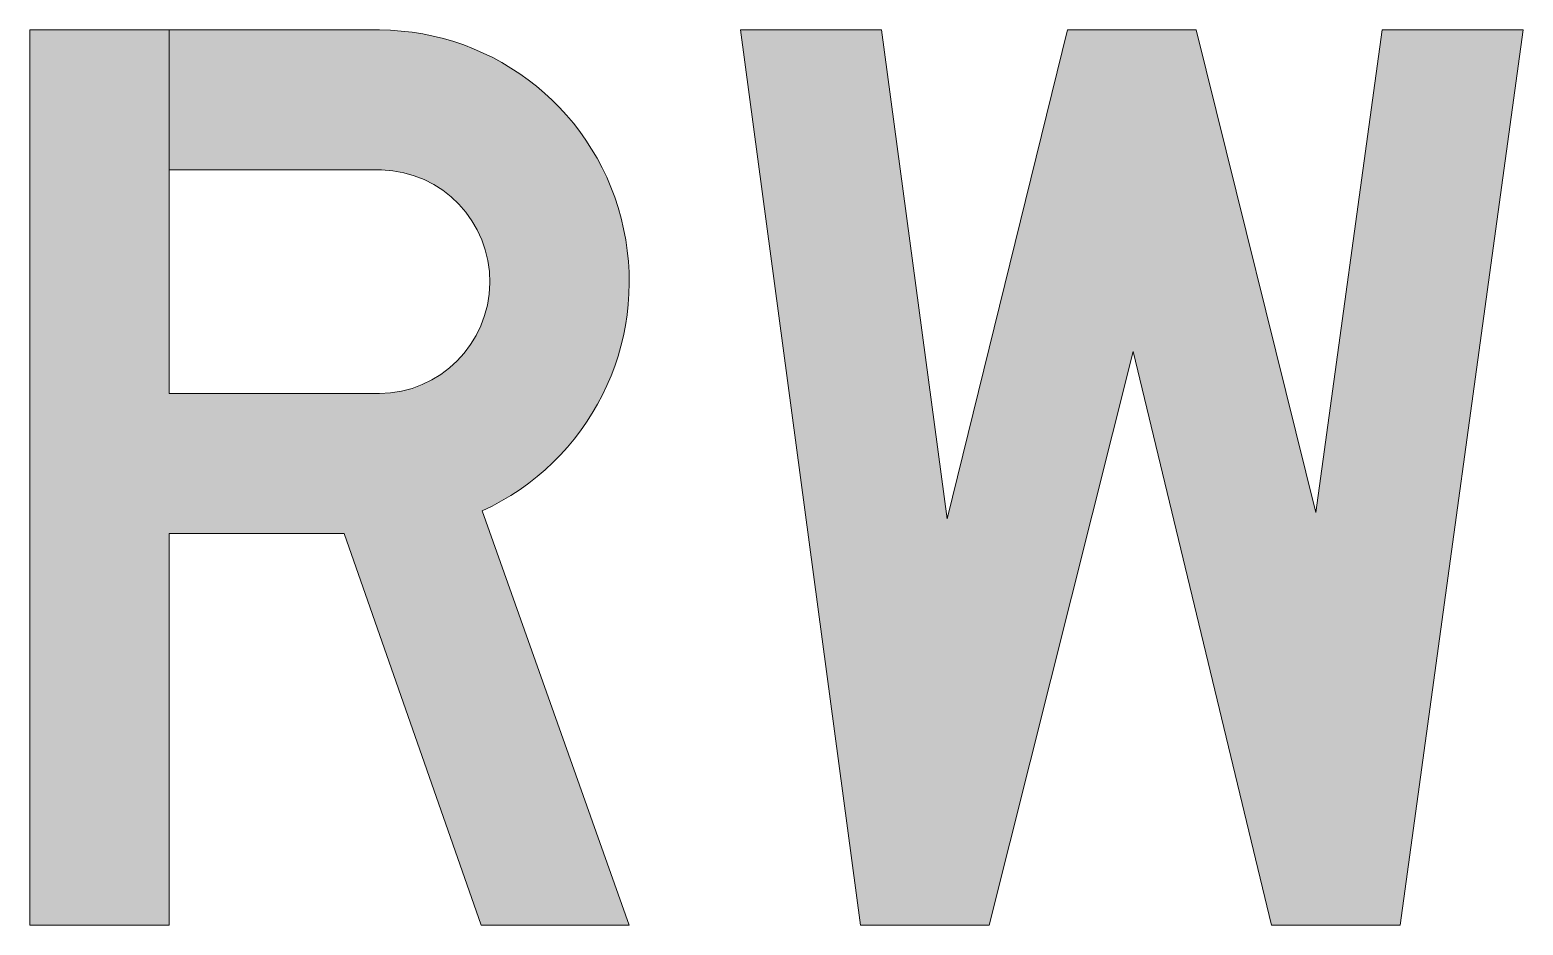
# Model space of a CAD drawing. Extents: x 1164 to 6450, y -2714 to 3958.
# Drawn here: x 6142.2 to 6259.1, y 3834 to 3904 of the extents above; entities that cross this region are included whole.
import ezdxf

# ---------------------------------------------------------------- set-up
doc = ezdxf.new("R2010")
doc.units = 0
doc.header["$LTSCALE"] = 10
doc.layers.add('GSBWFILL', color=7, linetype='CONTINUOUS', lineweight=0)

# ---------------------------------------------------------------- blocks, each defined once
blk = doc.blocks.new('*U432')
at = {"layer": 'GSBWFILL'}
h = blk.add_hatch(color=256, dxfattribs=at)
edge = h.paths.add_edge_path()
edge.add_line((78.35692087557389, 199.9995218887012), (31.26000000000001, 199.9999998985053))
edge.add_line((31.26000000000001, 199.9999998985053), (31.26000000000001, 168.7500000000002))
edge.add_line((31.26000000000001, 168.7500000000002), (78.85000000000008, 168.7500000000002))
edge.add_arc((78.125185125549, 143.7552545489709), 25.00525258348688, -89.46335371627998, 88.33896295038699, ccw=False)
edge.add_line((78.35938701244638, 118.7510987695779), (31.25, 118.7500000000003))
edge.add_line((31.25, 118.7500000000003), (31.25, 200.0000000000002))
edge.add_line((31.25, 200.0000000000002), (0, 200.0000000000002))
edge.add_line((0, 200.0000000000002), (0, 0))
edge.add_line((0, 0), (31.25, 0))
edge.add_line((31.25, 0), (31.25, 87.50000000000041))
edge.add_line((31.25, 87.50000000000041), (70.4719999999997, 87.50000000000041))
edge.add_line((70.4719999999997, 87.50000000000041), (101.2, 0))
edge.add_line((101.2, 0), (134.3759999999996, 0))
edge.add_line((134.3759999999996, 0), (101.3899999999999, 92.5360000000009))
edge.add_arc((78.12474730194587, 143.7496130695003), 56.25038796965499, 294.4312858994833, 449.7635108994833)
blk.add_lwpolyline([(78.35692087557389, 199.9995218887012), (31.26000000000001, 199.9999998985053), (31.26000000000001, 168.7500000000002), (78.85000000000008, 168.7500000000002, -0.9810031770669686), (78.35938701244638, 118.7510987695779), (31.25, 118.7500000000003), (31.25, 200.0000000000002), (0, 200.0000000000002), (0, 0), (31.25, 0), (31.25, 87.50000000000041), (70.4719999999997, 87.50000000000041), (101.2, 0), (134.3759999999996, 0), (101.3899999999999, 92.5360000000009, 0.8049709865982575)], format="xyb", close=True, dxfattribs=at)
blk = doc.blocks.new('*U433')
at = {"layer": 'GSBWFILL'}
blk.add_hatch(color=256, dxfattribs=at).paths.add_polyline_path([(26.8760000000006, 0), (0, 200.0000000000002), (31.5300000000001, 200.0000000000002), (46.208, 90.7740000000006), (73.12400000000089, 200.0000000000002), (101.8760000000007, 200.0000000000002), (128.6340000000008, 92.2040000000006), (143.4560000000005, 200.0000000000002), (174.9999999999998, 200.0000000000002), (147.5, 0), (118.7500000000003, 0), (87.8120000000005, 128.1240000000006), (55.6240000000008, 0)])
blk.add_lwpolyline([(26.8760000000006, 0), (0, 200.0000000000002), (31.5300000000001, 200.0000000000002), (46.208, 90.7740000000006), (73.12400000000089, 200.0000000000002), (101.8760000000007, 200.0000000000002), (128.6340000000008, 92.2040000000006), (143.4560000000005, 200.0000000000002), (174.9999999999998, 200.0000000000002), (147.5, 0), (118.7500000000003, 0), (87.8120000000005, 128.1240000000006), (55.6240000000008, 0), (26.8760000000006, 0)], close=True, dxfattribs=at)
blk = doc.blocks.new('*U427')
at = {"layer": 'GSBWFILL', "color": 28}
for name, p, xscale, yscale, zscale in [('*U432', (236.327, 0), 0.3490206584509148, 0.35, 0.3490206584509148), ('*U433', (291.9245, 0), 0.3500000000000004, 0.3500000000000004, 0.3500000000000004)]:
    blk.add_blockref(name, p, dxfattribs=dict(at, xscale=xscale, yscale=yscale, zscale=zscale))
blk = doc.blocks.new('*U426')
at = {"layer": 'GSBWFILL'}
blk.add_blockref('*U427', (-243.6385, 0), dxfattribs=at)

msp = doc.modelspace()

# ---------------------------------------------------------------- block references
at = {"layer": 'GSBWFILL'}
msp.add_blockref('*U426', (6149.557913348799, 3834.009632321959), dxfattribs=at)

doc.saveas('drawing.dxf')
